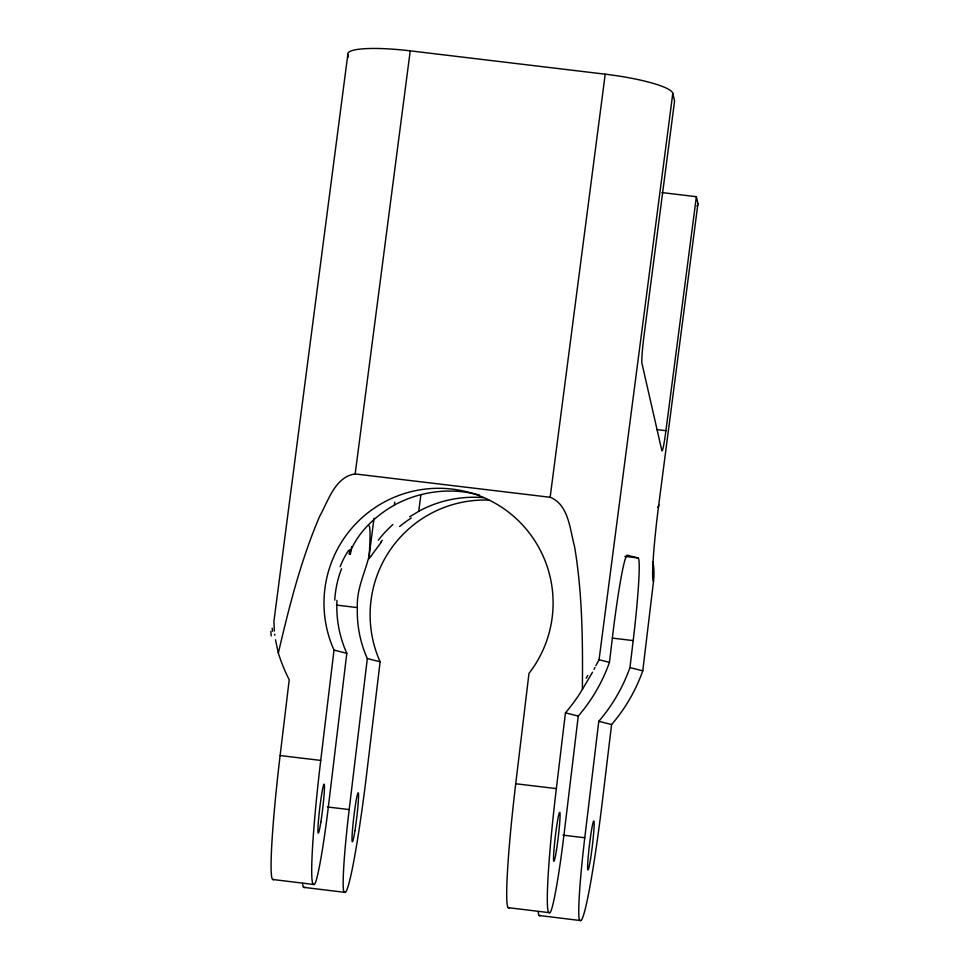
<?xml version="1.0" encoding="UTF-8"?>
<svg xmlns="http://www.w3.org/2000/svg" width="969" height="969" viewBox="0 0 969 969"><rect width="100%" height="100%" fill="white"/><g stroke="black" fill="none" stroke-linecap="round" stroke-linejoin="round"><path stroke-width="1.45" d="M661.936 192.577L696.372 196.695L697.946 203.599L658.738 504.825A65.577 3.985 -83.2 0 0 653.518 581.315L642.762 670.839A168.049 167.734 -75.7 0 1 611.584 724.546L602.476 800.321A122.966 7.473 -83.2 0 1 580.504 920.55L579.874 920.393A81.977 4.978 -83.2 0 1 584.779 837.761L598.781 721.287A168.049 167.734 -75.7 0 0 629.947 667.593L633.193 640.594A81.977 4.978 -83.2 0 0 638.099 557.962L627.331 555.225A81.977 4.978 -83.2 0 0 612.674 635.385L609.44 662.372A168.049 167.734 -75.7 0 1 578.263 716.079L564.261 832.553A81.977 4.978 -83.2 0 1 549.617 912.701L548.987 912.544A122.966 7.473 -83.2 0 1 556.351 788.609L565.448 712.821A168.049 167.734 -75.7 0 0 582.369 689.419C582.829 641.769 582.478 593.803 574.593 546.686C569.881 529.898 568.936 504.643 550.15 497.279L355.163 473.95C335.165 476.663 328.261 500.973 319.709 516.186C300.887 560.094 289.174 606.63 278.333 653.033A168.049 167.734 -75.7 0 0 289.222 679.766L280.114 755.554A122.966 7.473 -83.2 0 0 272.761 879.489L273.391 879.646A81.977 4.978 -83.2 0 0 273.779 879.513M488.824 500.089A114.766 114.548 -75.7 0 0 380.127 661.791L366.863 772.136A122.966 7.473 -83.2 0 1 344.891 892.352L344.261 892.195A81.977 4.978 -83.2 0 1 349.179 809.575L367.324 658.545A114.766 114.548 -75.7 0 1 357.367 607.587C356.398 589.358 365.022 572.74 369.141 555.806L374.022 518.282M336.946 600.405L336.861 602.379A114.766 114.548 -75.7 0 0 346.805 653.336L328.661 804.355A81.977 4.978 -83.2 0 1 314.004 884.515L272.761 879.489M314.004 884.515L313.375 884.346A122.966 7.473 -83.2 0 1 320.739 760.411L334.002 650.078A114.766 114.548 -75.7 0 1 375.354 507.393A114.766 114.548 -75.7 0 1 522.594 525.004A114.766 114.548 -75.7 0 1 528.977 673.407L515.726 783.751A122.966 7.473 -83.2 0 0 508.362 907.687L508.991 907.844A81.977 4.978 -83.2 0 0 509.391 907.711M696.372 196.695L665.921 430.696A24.588 1.49 -83.2 0 1 661.815 450.464L641.95 363.375A24.588 1.49 -83.2 0 1 644.106 335.056L674.569 101.067L672.801 93.351A65.577 10.974 7.4 0 0 605.213 74.189L410.226 50.848A65.577 10.974 7.4 0 0 347.835 54.458L273.924 621.335L274.312 631.11M355.163 473.95L410.226 50.848M351.723 546.54A81.977 4.978 -83.2 0 0 350.366 554.341L349.288 554.074L349.87 549.593M394.746 502.172L394.359 505.14C374.93 516.053 357.198 532.962 349.288 554.074M420.861 494.977L418.729 511.341L409.621 516.804M550.15 497.279L605.213 74.189M595.838 665.691L599.06 659.744L672.801 93.351M594.93 667.496L593.997 669.361M592.519 672.22L582.369 689.419M371.175 555.831L381.314 542.143M370.909 556.218L369.019 558.81M656.934 429.618L665.921 430.696M624.896 556.388L638.099 557.962M336.522 605.092L357.367 607.587M612.347 638.099L633.193 640.594M280.114 755.554L320.739 760.411M515.726 783.751L556.351 788.609M327.413 806.971L349.179 809.575M563.013 835.157L584.779 837.761M508.362 907.687L549.617 912.701M302.643 883.353A81.977 4.978 -83.2 0 0 303.648 887.338L344.891 892.352M538.243 911.55A81.977 4.978 -83.2 0 0 539.248 915.523L580.504 920.55M599.084 659.744L609.44 662.372M629.947 667.593L642.762 670.839M334.002 650.078L346.805 653.336M367.324 658.545L380.127 661.791M565.448 712.821L578.263 716.079M598.781 721.287L611.584 724.546M539.248 915.523L539.878 915.693A122.966 7.473 -83.2 0 0 540.472 915.487M303.648 887.338L304.278 887.495A122.966 7.473 -83.2 0 0 304.86 887.289M278.333 653.033L275.475 639.758M347.835 54.458L348.416 57.038M274.651 634.186L274.796 635.264M368.91 525.755A81.977 4.978 -83.2 0 1 369.141 555.806M340.131 566.659A79.434 44.223 -86.5 0 1 348.574 550.416M418.705 511.281A113.773 111.956 -12.8 0 1 483.519 497.654M399.616 526.494A72.784 33.721 -26.7 0 1 411.28 517.979M378.334 540.205A93.412 47.517 -25.4 0 1 392.905 524.544M380.72 542.168A92.515 41.292 -28.4 0 1 382.295 540.29M271.259 635.93A140.105 50.933 58.1 0 1 270.799 631.449M272.434 631.267A108.225 30.063 64.5 0 1 272.192 628.227M587.747 675.454A108.225 15.976 -53.7 0 1 586.209 678.215M334.741 600.15A69.441 43.75 -88.6 0 1 341.597 568.767M394.335 505.091A113.773 111.956 -12.8 0 1 479.534 495.038M697.946 203.599A65.577 10.974 7.4 0 1 696.893 205.937M658.738 504.825A65.577 10.974 7.4 0 1 657.685 507.162M652.936 561.778A65.577 65.456 -75.7 0 1 653.518 581.315M556.46 850.201A24.588 1.49 -83.2 0 0 559.791 812.422A24.588 1.49 -83.2 0 0 554.147 847.778A24.588 1.49 -83.2 0 0 556.46 850.201M590.557 858.861A24.588 1.49 -83.2 0 0 593.888 821.082A24.588 1.49 -83.2 0 0 588.244 856.439A24.588 1.49 -83.2 0 0 590.557 858.861M320.86 822.003A24.588 1.49 -83.2 0 0 324.191 784.224A24.588 1.49 -83.2 0 0 318.547 819.58A24.588 1.49 -83.2 0 0 320.86 822.003M354.945 830.663A24.588 1.49 -83.2 0 0 358.288 792.884A24.588 1.49 -83.2 0 0 352.631 828.241A24.588 1.49 -83.2 0 0 354.945 830.663"/></g></svg>
